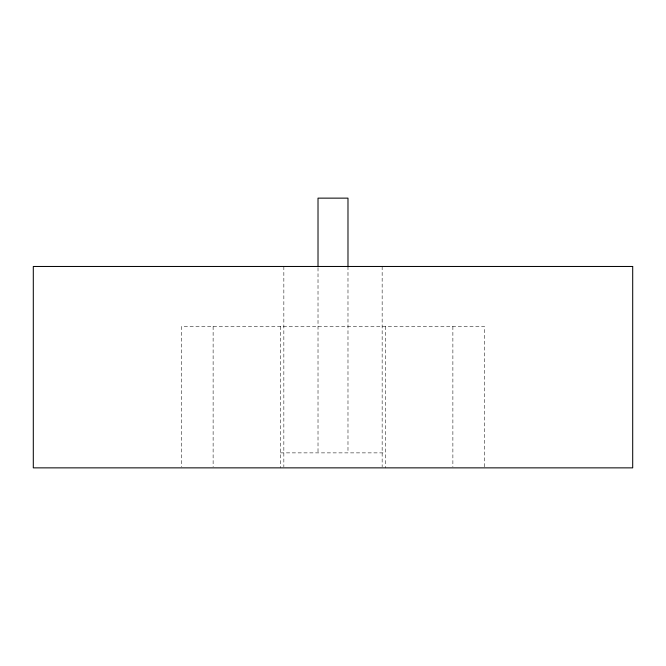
<?xml version="1.0" encoding="UTF-8"?>
<svg xmlns="http://www.w3.org/2000/svg" width="666" height="666" viewBox="0 0 666 666"><rect width="100%" height="100%" fill="white"/><g stroke="black" fill="none" stroke-linecap="round" stroke-linejoin="round"><path stroke-width="0.5" stroke-dasharray="3.33 2.5" d="M280.553 452.88L385.447 452.88M484.348 466.824L484.348 326.407L181.651 326.407L181.651 466.824M452.88 326.407L452.88 466.824M385.447 326.407L385.447 467.865M382.151 266.467L382.151 466.824M347.985 266.467L347.985 452.88M318.015 267.799L318.015 452.88M283.849 266.467L283.849 466.824M280.553 326.407L280.553 467.865M213.12 326.407L213.12 466.824"/><path stroke-width="1" d="M347.985 266.758L347.985 198.135L318.015 198.135L318.015 266.758M632.7 266.467L33.3 266.467L33.3 467.865L632.7 467.865L632.7 266.467"/></g></svg>
